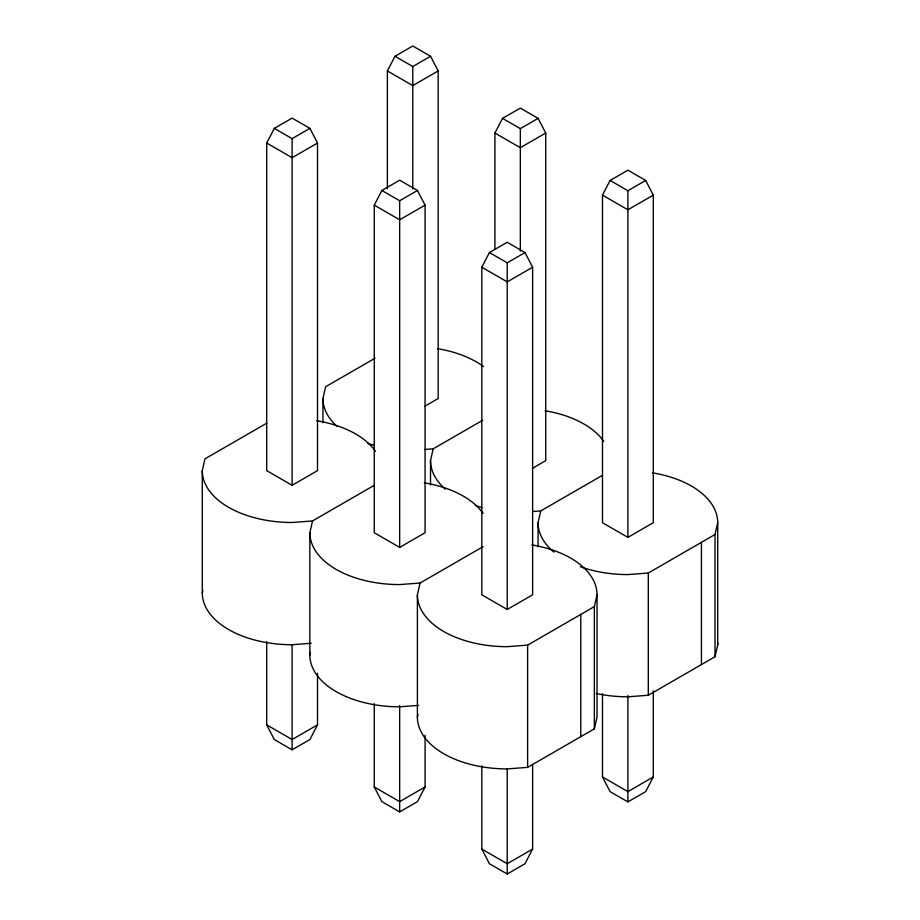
<?xml version="1.0" encoding="UTF-8"?>
<svg xmlns="http://www.w3.org/2000/svg" width="920" height="920" viewBox="0 0 920 920"><rect width="100%" height="100%" fill="white"/><g stroke="black" fill="none" stroke-linecap="round" stroke-linejoin="round"><path stroke-width="1.38" d="M311.167 643.275L292.111 644.724A89.826 51.853 0 0 1 202.285 592.859L202.285 470.626L204.976 458.838L266.754 423.177M202.285 592.859L202.883 590.237M322.954 422.694L322.954 398.521L325.645 386.733L375.072 358.202M418.726 705.364L399.671 706.813A89.826 51.853 0 0 1 309.844 654.959L309.844 532.726L312.535 520.938L374.313 485.265M309.844 654.959L310.442 652.337M430.514 484.782L430.514 460.621L433.193 448.834L482.62 420.302M531.863 544.95A89.826 51.853 0 0 1 597.045 594.814L597.045 717.048L594.355 728.835L527.631 767.36L507.219 768.913A89.826 51.853 0 0 1 417.392 717.048L417.392 594.814L420.084 583.027L483.092 546.653M417.392 717.048L417.99 714.426M538.062 546.882L538.062 522.709L540.753 510.922L602.531 475.26M594.355 728.835L594.355 606.602L597.045 594.814M596.263 693.484A89.826 51.853 0 0 0 627.888 696.808L648.301 695.255L715.024 656.742L715.024 534.497L717.715 522.709A89.826 51.853 0 0 0 652.533 472.845M715.024 656.742L717.715 644.955L717.715 522.709M266.708 143.037L274.332 128.363L292.111 118.105L309.902 128.363L317.515 143.037L317.515 470.626L292.111 485.3L266.708 470.626L266.708 143.037L292.111 157.699L317.515 143.037M387.377 188.749L387.377 70.932L395.002 56.269L412.781 46L430.572 56.269L438.184 70.932L438.184 398.521L424.879 406.214M374.256 205.125L381.88 190.463L399.671 180.193L417.45 190.463L425.074 205.125L425.074 532.726L399.671 547.389L374.256 532.726L374.256 205.125L399.671 219.799L425.074 205.125M494.925 249.412L494.925 133.032L502.55 118.358L520.329 108.1L538.12 118.358L545.744 133.032L545.744 460.621L532.427 468.303M481.815 267.226L489.428 252.563L507.219 242.293L524.998 252.563L532.622 267.226L532.622 594.814L507.219 609.488L481.815 594.814L481.815 267.226L507.219 281.888L532.622 267.226M317.515 673.221L317.515 724.88L309.902 739.542L292.111 749.811L274.332 739.542L266.708 724.88L266.708 641.654M602.485 195.12L610.098 180.458L627.888 170.189L645.668 180.458L653.292 195.12L653.292 522.709L627.888 537.384L602.485 522.709L602.485 195.12L627.888 209.794L653.292 195.12M425.074 735.31L425.074 786.968L417.45 801.642L399.671 811.9L381.88 801.642L374.256 786.968L374.256 703.742M532.622 764.405L532.622 849.068L524.998 863.731L507.219 874L489.428 863.731L481.815 849.068L481.815 765.842M653.292 690.862L653.292 776.963L645.668 791.637L627.888 801.895L610.098 791.637L602.485 776.963L602.485 693.737M395.002 56.269L412.781 66.539L430.572 56.269M274.332 128.363L292.111 138.632L309.902 128.363M438.184 70.932L412.781 85.606L387.377 70.932M502.55 118.358L520.329 128.627L538.12 118.358M381.88 190.463L399.671 200.732L417.45 190.463M545.744 133.032L520.329 147.695L494.925 133.032M610.098 180.458L627.888 190.727L645.668 180.458M489.428 252.563L507.219 262.821L524.998 252.563M317.515 724.88L292.111 739.542L266.708 724.88M580.301 566.697A89.826 51.853 0 0 0 627.888 574.574L648.301 573.022L715.024 534.497M417.392 594.814A89.826 51.853 0 0 0 507.219 646.679L527.631 645.127L594.355 606.602M425.074 786.968L399.671 801.642L374.256 786.968M653.292 776.963L627.888 791.637L602.485 776.963M532.622 849.068L507.219 863.731L481.815 849.068M425.028 449.454L433.193 448.834M312.535 520.938L292.111 522.491A89.826 51.853 0 0 1 202.285 470.626M532.588 511.543L540.753 510.922M420.084 583.027L399.671 584.579A89.826 51.853 0 0 1 309.844 532.726M701.431 542.34L701.431 664.585M648.301 573.022L648.301 695.255M627.888 190.727L627.888 537.384M627.888 695.485L627.888 801.895M580.773 614.445L580.773 736.678M527.631 645.127L527.631 767.36M520.329 128.627L520.329 251.148M507.219 262.821L507.219 609.488M507.219 769.028L507.219 874M412.781 66.539L412.781 189.048M399.671 200.732L399.671 547.389M399.671 705.502L399.671 811.9M292.111 138.632L292.111 485.3M292.111 644.839L292.111 749.811M374.359 445.395A89.826 51.853 0 0 1 367.873 443.44M336.846 426.236A89.826 51.853 0 0 1 322.954 398.521M437.437 348.657A89.826 51.853 0 0 1 483.483 366.539M553.955 552.161A89.826 51.853 0 0 1 538.062 522.709M717.588 642.252A89.826 51.853 0 0 1 717.715 644.955M481.907 507.495A89.826 51.853 0 0 1 475.421 505.528M445.383 489.198A89.826 51.853 0 0 1 430.514 460.621M544.985 410.757A89.826 51.853 0 0 1 603.727 441.347M316.767 420.762A89.826 51.853 0 0 1 375.509 451.352M424.315 482.85A89.826 51.853 0 0 1 483.057 513.452"/></g></svg>
